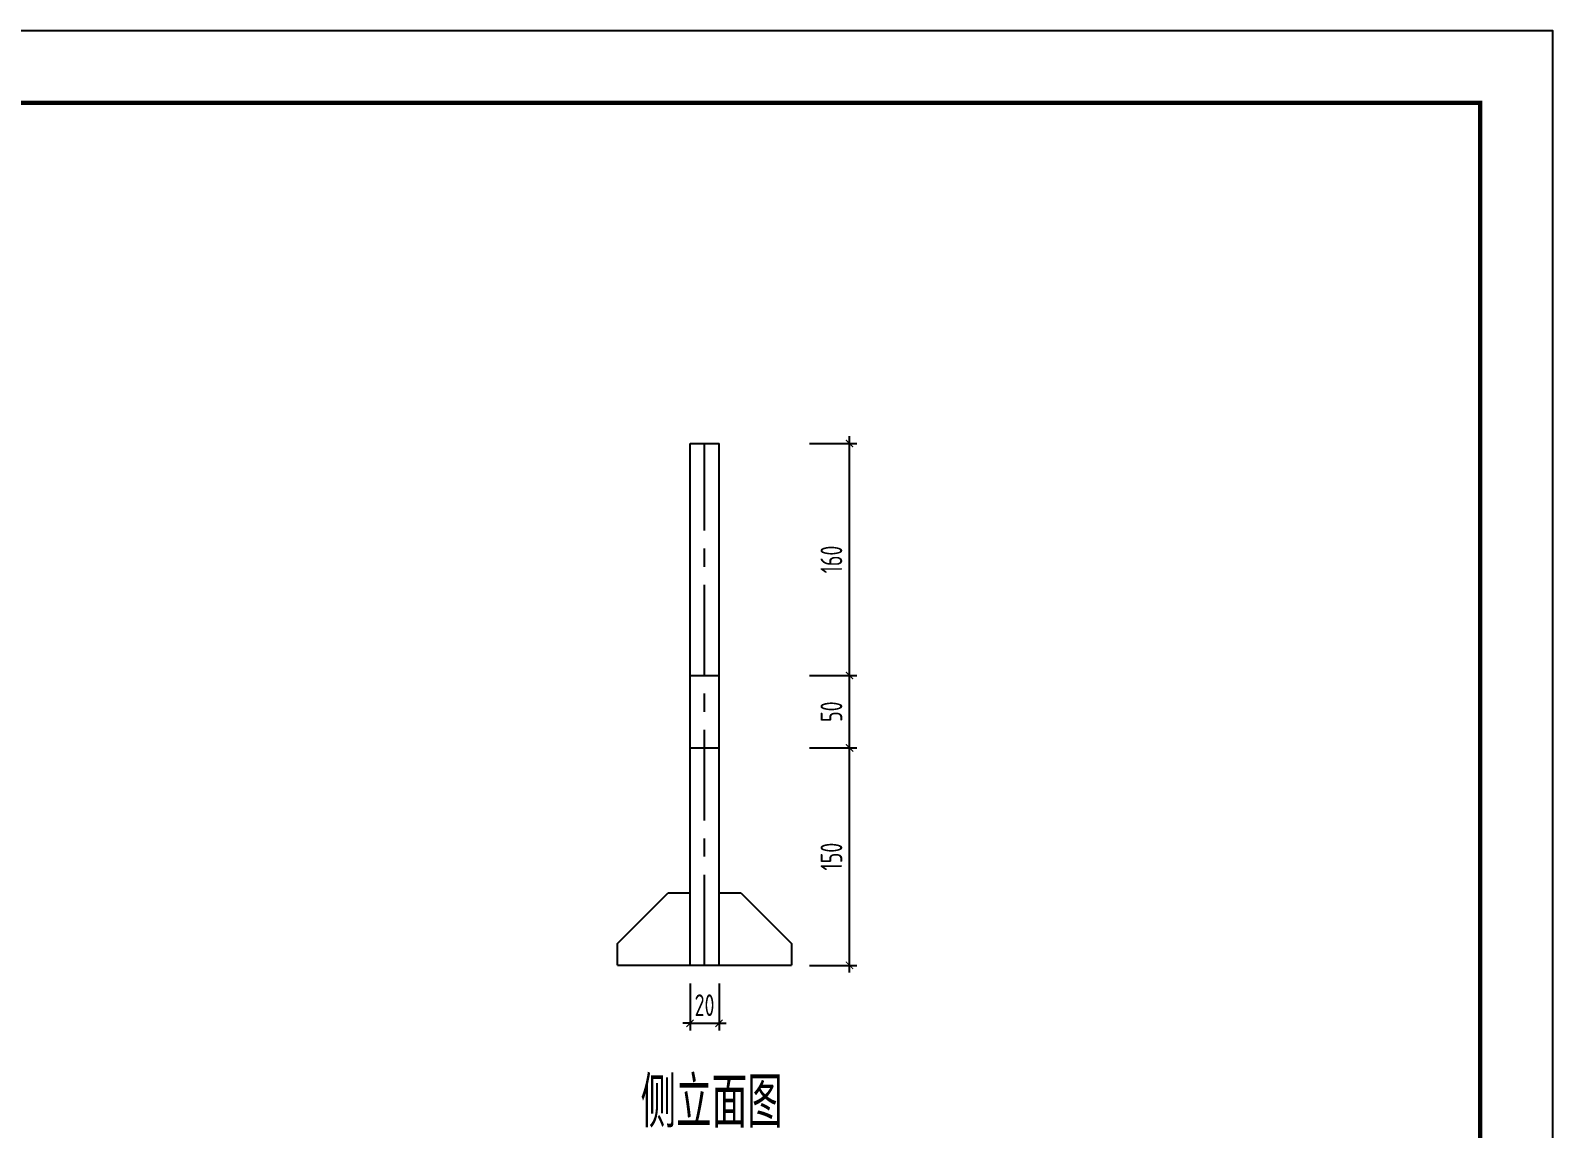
# Model space of a CAD drawing. Extents: x -50238 to 128588, y -20504 to 55661.
# Drawn here: x -15030 to 5970, y -5956 to 9196 of the extents above; entities that cross this region are included whole.
import ezdxf
from ezdxf.enums import TextEntityAlignment as Align

# ---------------------------------------------------------------- set-up
doc = ezdxf.new("R2010")
doc.units = 0
doc.header["$LTSCALE"] = 1000
doc.linetypes.add('CENTER', pattern=[2, 1.25, -0.25, 0.25, -0.25])
doc.layers.get('0').update_dxf_attribs({"linetype": 'CONTINUOUS'})
doc.layers.get('Defpoints').update_dxf_attribs({"linetype": 'CONTINUOUS'})
doc.layers.add('1粗实线', color=1, linetype='CONTINUOUS', lineweight=30)
doc.layers.add('HFZT', color=5, linetype='CONTINUOUS', lineweight=15)
doc.styles.add('TSSD_Dimension', font='tssdeng.shx', dxfattribs={"width": 0.7, "bigfont": 'hztxt.shx'})
doc.styles.add('TSSD_NORM', font='tssdeng.shx', dxfattribs={"width": 0.7, "bigfont": 'hztxt.shx'})
doc.dimstyles.new('TSSD_100_100', dxfattribs={"dimtxt": 300, "dimasz": 100, "dimexe": 100, "dimexo": 250, "dimgap": 100, "dimtad": 1, "dimdec": 0, "dimzin": 0, "dimdsep": 46, "dimtxsty": 'TSSD_Dimension', "dimblk": 'ARCHTICK', "dimblk1": 'ARCHTICK', "dimblk2": 'ARCHTICK', "dimcen": 0, "dimdle": 100, "dimclrt": 7, "dimadec": 0, "dimazin": 0, "dimtfac": 1, "dimtdec": 0, "dimtix": 1, "dimtmove": 2, "dimatfit": 3, "dimfxl": 1, "dimtolj": 1, "dimtzin": 0, "dimarcsym": 0})

# ---------------------------------------------------------------- blocks, each defined once
blk = doc.blocks.new('DETK')
at = {"color": 7, "linetype": 'Continuous'}
blk.add_lwpolyline([(0, 0), (0, 29700), (42000, 29700), (42000, 0), (0, 0)], dxfattribs=at)
at = {"layer": '1粗实线', "color": 7, "linetype": 'Continuous', "const_width": 60}
blk.add_lwpolyline([(2500, 1000), (2500, 28700), (41000, 28700), (41000, 1000), (2500, 1000)], dxfattribs=at)
at = {"layer": 'HFZT', "color": 2, "style": 'TSSD_NORM', "width": 0.7}
for tag, height, p in [('比例尺', 250, (40275, 3100)), ('图号', 250, (37501, 1700)), ('日期', 250, (40275, 1700)), ('图名', 400, (31926, 1425))]:
    blk.add_attdef(tag, text='', height=height, dxfattribs=at).set_placement(p, align=Align.MIDDLE)
blk = doc.blocks.new('_ArchTick')
at = {"color": 0, "linetype": 'ByBlock', "const_width": 0.15}
blk.add_lwpolyline([(-0.5, -0.5), (0.5, 0.5)], dxfattribs=at)
blk = doc.blocks.new('*D317')
at = {"color": 0, "lineweight": -2, "transparency": 16777216}
for p, q in [((-5930, -3954), (-5930, -4604)), ((-5530, -3954), (-5530, -4604)), ((-5930, -4504), (-6030, -4504)), ((-5930, -4504), (-5530, -4504)), ((-5530, -4504), (-5430, -4504))]:
    blk.add_line(p, q, dxfattribs=at)
at = {"layer": 'Defpoints', "color": 0, "transparency": 16777216}
for p in [(-5930, -3704), (-5530, -3704), (-5530, -4504)]:
    blk.add_point(p, dxfattribs=at)
at = {"color": 0, "lineweight": -2, "transparency": 16777216, "xscale": 100, "yscale": 100, "zscale": 100}
blk.add_blockref('_ArchTick', (-5930, -4504), dxfattribs=at)
at = {"color": 0, "lineweight": -2, "transparency": 16777216, "xscale": 100, "yscale": 100, "zscale": 100, "rotation": 180}
blk.add_blockref('_ArchTick', (-5530, -4504), dxfattribs=at)
at = {"color": 7, "transparency": 16777216, "insert": (-5730, -4254), "char_height": 300, "attachment_point": 5, "style": 'TSSD_Dimension'}
blk.add_mtext('\\A1;20', dxfattribs=at)
blk = doc.blocks.new('*D318')
at = {"color": 0, "lineweight": -2, "transparency": 16777216}
for p, q in [((-3730, -3804), (-3730, -604)), ((-4280, -704), (-3630, -704)), ((-4280, -3704), (-3630, -3704))]:
    blk.add_line(p, q, dxfattribs=at)
at = {"layer": 'Defpoints', "color": 0, "transparency": 16777216}
for p in [(-4530, -704), (-3730, -704), (-4530, -3704)]:
    blk.add_point(p, dxfattribs=at)
at = {"color": 0, "lineweight": -2, "transparency": 16777216, "xscale": 100, "yscale": 100, "zscale": 100}
for p, rotation in [((-3730, -704), 90), ((-3730, -3704), 270)]:
    blk.add_blockref('_ArchTick', p, dxfattribs=dict(at, rotation=rotation))
at = {"color": 7, "transparency": 16777216, "insert": (-3980, -2204), "char_height": 300, "attachment_point": 5, "rotation": 90, "style": 'TSSD_Dimension'}
blk.add_mtext('\\A1;150', dxfattribs=at)
blk = doc.blocks.new('*D319')
at = {"color": 0, "lineweight": -2, "transparency": 16777216}
for p, q in [((-4280, 296), (-3630, 296)), ((-3730, -804), (-3730, 396)), ((-4280, -704), (-3630, -704))]:
    blk.add_line(p, q, dxfattribs=at)
at = {"layer": 'Defpoints', "color": 0, "transparency": 16777216}
for p in [(-4530, 296), (-3730, 296), (-4530, -704)]:
    blk.add_point(p, dxfattribs=at)
at = {"color": 0, "lineweight": -2, "transparency": 16777216, "xscale": 100, "yscale": 100, "zscale": 100}
for p, rotation in [((-3730, 296), 90), ((-3730, -704), 270)]:
    blk.add_blockref('_ArchTick', p, dxfattribs=dict(at, rotation=rotation))
at = {"color": 7, "transparency": 16777216, "insert": (-3980, -204), "char_height": 300, "attachment_point": 5, "rotation": 90, "style": 'TSSD_Dimension'}
blk.add_mtext('\\A1;50', dxfattribs=at)
blk = doc.blocks.new('*D320')
at = {"color": 0, "lineweight": -2, "transparency": 16777216}
for p, q in [((-3730, 196), (-3730, 3596)), ((-4280, 3496), (-3630, 3496)), ((-4280, 296), (-3630, 296))]:
    blk.add_line(p, q, dxfattribs=at)
at = {"layer": 'Defpoints', "color": 0, "transparency": 16777216}
for p in [(-4530, 3496), (-3730, 3496), (-4530, 296)]:
    blk.add_point(p, dxfattribs=at)
at = {"color": 0, "lineweight": -2, "transparency": 16777216, "xscale": 100, "yscale": 100, "zscale": 100}
for p, rotation in [((-3730, 3496), 90), ((-3730, 296), 270)]:
    blk.add_blockref('_ArchTick', p, dxfattribs=dict(at, rotation=rotation))
at = {"color": 7, "transparency": 16777216, "insert": (-3980, 1896), "char_height": 300, "attachment_point": 5, "rotation": 90, "style": 'TSSD_Dimension'}
blk.add_mtext('\\A1;160', dxfattribs=at)

msp = doc.modelspace()

# ---------------------------------------------------------------- linework, layer by layer
for p, q in [((-5930.20879, -3703.81008), (-5930.20879, 3496.18992)), ((-5930.20879, 3496.18992), (-5530.20879, 3496.18992)), ((-5530.20879, -3703.81008), (-5530.20879, 3496.18992)), ((-5930.20879, 296.18992), (-5530.20879, 296.18992)), ((-5930.20879, -703.81008), (-5530.20879, -703.81008)), ((-6930.20879, -3403.81008), (-6230.20879, -2703.81008)), ((-6230.20879, -2703.81008), (-5930.20879, -2703.81008)), ((-5530.20879, -2703.81008), (-5230.20879, -2703.81008)), ((-5230.20879, -2703.81008), (-4530.20879, -3403.81008)), ((-6930.20879, -3703.81008), (-6930.20879, -3403.81008)), ((-4530.20879, -3403.81008), (-4530.20879, -3703.81008)), ((-6930.20879, -3703.81008), (-5930.20879, -3703.81008)), ((-5930.20879, -3703.81008), (-5530.20879, -3703.81008)), ((-5530.20879, -3703.81008), (-4530.20879, -3703.81008))]:
    msp.add_line(p, q)
at = {"linetype": 'CENTER'}
msp.add_line((-5730.20879, -3703.81008), (-5730.20879, 3496.18992), dxfattribs=at)

# ---------------------------------------------------------------- block references
msp.add_blockref('DETK', (-36030.20879, -20503.81008))

# ---------------------------------------------------------------- texts
at = {"style": 'TSSD_NORM', "width": 0.7}
msp.add_text('侧立面图', height=700, dxfattribs=at).set_placement((-6611.20879, -5943.81008))

# ---------------------------------------------------------------- dimensions: what is measured, and where the dimension line sits
for p1, p2, text, picture, middle in [((-4530.20879, 296.18992), (-4530.20879, 3496.18992), '160', '*D320', (-3980.20879, 1896.18992)), ((-4530.20879, -703.81008), (-4530.20879, 296.18992), '50', '*D319', (-3980.20879, -203.81008)), ((-4530.20879, -3703.81008), (-4530.20879, -703.81008), '150', '*D318', (-3980.20879, -2203.81008)), ((-5930.20879, -3703.81008), (-5530.20879, -3703.81008), '20', '*D317', (-5730.20879, -4253.81008))]:
    dim = msp.add_aligned_dim(p1=p1, p2=p2, distance=-800, text=text, dimstyle='TSSD_100_100')
    dim.commit()
    dim.dimension.update_dxf_attribs({"geometry": picture, "text_midpoint": middle})

doc.saveas('drawing.dxf')
